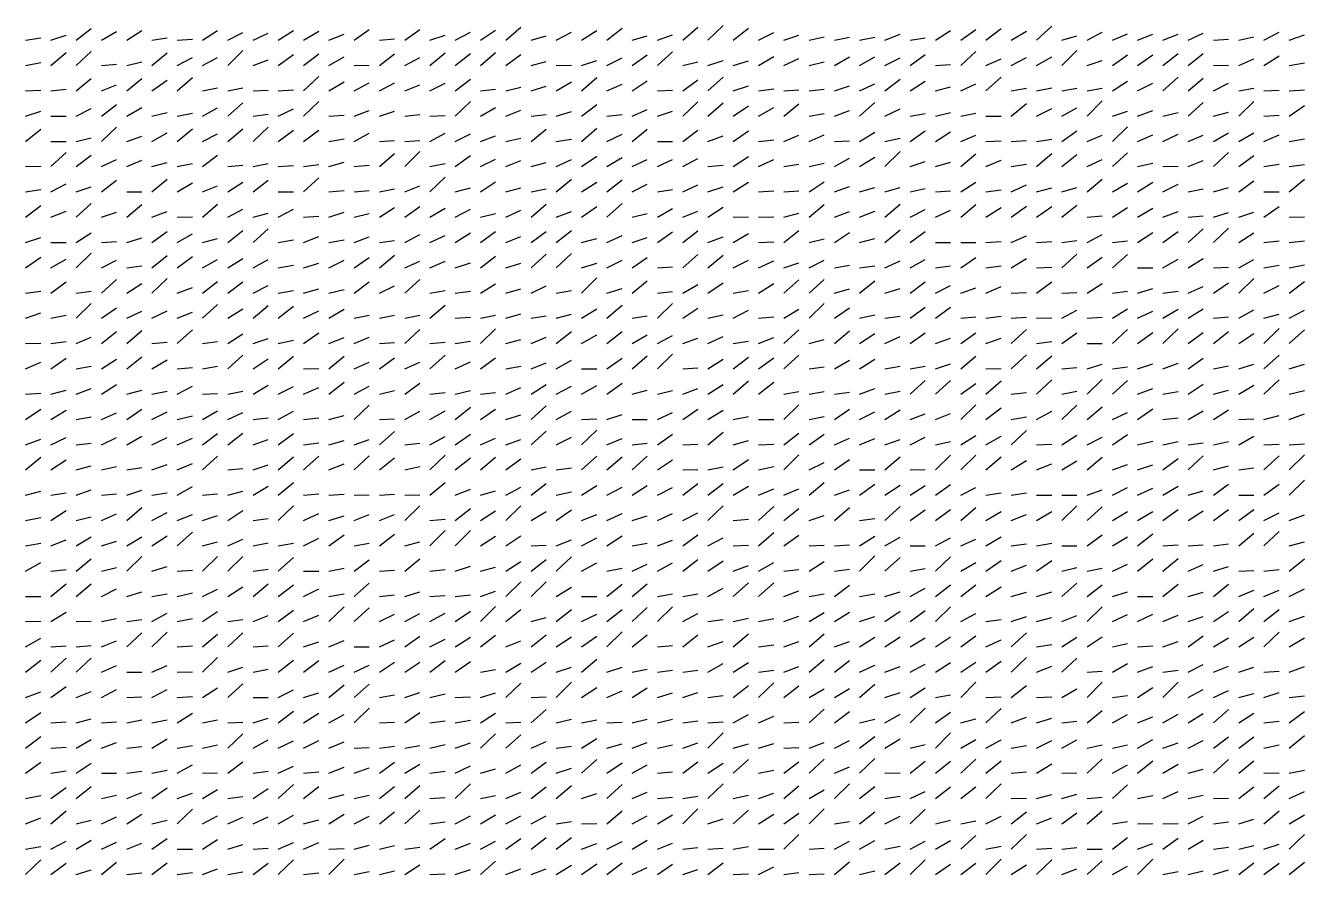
# Model space of a CAD drawing. Header units: metres. Extents: x -2 to 998, y 0 to 1382.
# Drawn here: x 745 to 998, y 170 to 337.9 of the extents above; entities that cross this region are included whole.
import ezdxf

# ---------------------------------------------------------------- set-up
doc = ezdxf.new("R2010")
doc.units = ezdxf.units.M

msp = doc.modelspace()

# ---------------------------------------------------------------- linework, layer by layer
for p, q in [((755, 335), (758, 337.3)), ((760, 335), (763, 336.7)), ((765, 335), (768, 336.9)), ((780, 335), (783, 336.9)), ((785, 335), (788, 336.5)), ((795, 335), (798, 336.9)), ((800, 335), (803, 336.8)), ((810, 335), (813, 337.1)), ((820, 335), (823, 337.1)), ((830, 335), (833, 336.6)), ((835, 335), (838, 337)), ((840, 335), (843, 337.6)), ((850, 335), (853, 336.6)), ((855, 335), (858, 336.9)), ((860, 335), (863, 337.4)), ((875, 335), (878, 337.6)), ((880, 335), (883, 337.9)), ((885, 335), (888, 337.4)), ((890, 335), (893, 336.5)), ((925, 335), (928, 336.9)), ((930, 335), (933, 337.1)), ((935, 335), (938, 337.3)), ((940, 335), (943, 336.8)), ((945, 335), (948, 337.8)), ((955, 335), (958, 336.6)), ((990, 335), (993, 336.6)), ((745, 335), (748, 335.5)), ((750, 335), (753, 336)), ((770, 335), (773, 335.5)), ((775, 335), (778, 335.2)), ((790, 335), (793, 336.4)), ((805, 335), (808, 336.2)), ((815, 335), (818, 335.3)), ((825, 335), (828, 336)), ((845, 335), (848, 335.9)), ((865, 335), (868, 335.9)), ((870, 335), (873, 336.1)), ((895, 335), (898, 336)), ((900, 335), (903, 335.7)), ((905, 335), (908, 335.6)), ((910, 335), (913, 335.6)), ((915, 335), (918, 336.2)), ((920, 335), (923, 335.5)), ((950, 335), (953, 335.9)), ((960, 335), (963, 336.3)), ((965, 335), (968, 336.2)), ((970, 335), (973, 336.2)), ((975, 335), (978, 336.4)), ((980, 335), (983, 335.2)), ((985, 335), (988, 335.7)), ((995, 335), (998, 336.1)), ((750, 330), (753, 332.6)), ((755, 330), (758, 332.8)), ((770, 330), (773, 332.5)), ((775, 330), (778, 331.6)), ((780, 330), (783, 331.6)), ((785, 330), (788, 333)), ((795, 330), (798, 332.2)), ((800, 330), (803, 332.3)), ((805, 330), (808, 331.7)), ((815, 330), (818, 332.3)), ((820, 330), (823, 331.6)), ((825, 330), (828, 332.5)), ((830, 330), (833, 332.4)), ((835, 330), (838, 332.6)), ((840, 330), (843, 332.2)), ((860, 330), (863, 331.5)), ((865, 330), (868, 332.1)), ((870, 330), (873, 332.7)), ((890, 330), (893, 331.8)), ((905, 330), (908, 331.7)), ((910, 330), (913, 331.7)), ((915, 330), (918, 331.5)), ((920, 330), (923, 332.2)), ((930, 330), (933, 332.8)), ((940, 330), (943, 331.6)), ((945, 330), (948, 331.7)), ((950, 330), (953, 333)), ((960, 330), (963, 332.1)), ((965, 330), (968, 332.1)), ((970, 330), (973, 332.4)), ((975, 330), (978, 332.4)), ((990, 330), (993, 331.9)), ((745, 330), (748, 330.6)), ((760, 330), (763, 330.3)), ((765, 330), (768, 330.7)), ((790, 330), (793, 331.1)), ((810, 330), (813, 330.1)), ((845, 330), (848, 330.8)), ((850, 330), (853, 330.1)), ((855, 330), (858, 331)), ((875, 330), (878, 330.7)), ((880, 330), (883, 331)), ((885, 330), (888, 330.9)), ((895, 330), (898, 331.4)), ((900, 330), (903, 330.7)), ((925, 330), (928, 330.2)), ((935, 330), (938, 331.3)), ((955, 330), (958, 331)), ((980, 330), (983, 330.1)), ((985, 330), (988, 331.3)), ((995, 330), (998, 330.5)), ((755, 325), (758, 327.4)), ((765, 325), (768, 327.4)), ((770, 325), (773, 327.1)), ((775, 325), (778, 327.6)), ((800, 325), (803, 327.8)), ((805, 325), (808, 326.8)), ((810, 325), (813, 326.6)), ((815, 325), (818, 326.6)), ((825, 325), (828, 326.5)), ((830, 325), (833, 327.3)), ((850, 325), (853, 326.8)), ((855, 325), (858, 327.6)), ((865, 325), (868, 327)), ((875, 325), (878, 327.2)), ((880, 325), (883, 327.7)), ((910, 325), (913, 326.4)), ((915, 325), (918, 327.3)), ((920, 325), (923, 326.9)), ((930, 325), (933, 326.4)), ((935, 325), (938, 327.7)), ((960, 325), (963, 326.9)), ((965, 325), (968, 326.5)), ((970, 325), (973, 327.7)), ((975, 325), (978, 327.5)), ((980, 325), (983, 326.5)), ((745, 325), (748, 325.1)), ((750, 325), (753, 325.3)), ((760, 325), (763, 326.2)), ((780, 325), (783, 325.6)), ((785, 325), (788, 325.6)), ((790, 325), (793, 325.1)), ((795, 325), (798, 325.2)), ((820, 325), (823, 326.2)), ((835, 325), (838, 325.3)), ((840, 325), (843, 325.7)), ((845, 325), (848, 325.9)), ((860, 325), (863, 326.3)), ((870, 325), (873, 325.1)), ((885, 325), (888, 326)), ((890, 325), (893, 325.4)), ((895, 325), (898, 325.2)), ((900, 325), (903, 325.3)), ((905, 325), (908, 326)), ((925, 325), (928, 325.8)), ((940, 325), (943, 325.5)), ((945, 325), (948, 325.6)), ((950, 325), (953, 325.5)), ((955, 325), (958, 325.5)), ((985, 325), (988, 325.5)), ((990, 325), (993, 325.1)), ((995, 325), (998, 325.2)), ((755, 320), (758, 321.5)), ((760, 320), (763, 322.3)), ((765, 320), (768, 321.7)), ((780, 320), (783, 321.6)), ((785, 320), (788, 322.6)), ((795, 320), (798, 321.4)), ((800, 320), (803, 322.9)), ((830, 320), (833, 322.9)), ((835, 320), (838, 321.7)), ((855, 320), (858, 322.3)), ((875, 320), (878, 322.8)), ((880, 320), (883, 322.6)), ((885, 320), (888, 322)), ((890, 320), (893, 321.7)), ((895, 320), (898, 322.4)), ((910, 320), (913, 322.7)), ((915, 320), (918, 321.4)), ((940, 320), (943, 322.5)), ((945, 320), (948, 321.5)), ((950, 320), (953, 321.6)), ((955, 320), (958, 323)), ((975, 320), (978, 322.7)), ((985, 320), (988, 322.9)), ((995, 320), (998, 322.1)), ((745, 320), (748, 321)), ((750, 320), (753, 320)), ((770, 320), (773, 320.7)), ((775, 320), (778, 320.6)), ((790, 320), (793, 320.4)), ((805, 320), (808, 320.2)), ((810, 320), (813, 321.1)), ((815, 320), (818, 321)), ((820, 320), (823, 320.3)), ((825, 320), (828, 320.1)), ((840, 320), (843, 321.2)), ((845, 320), (848, 320.3)), ((850, 320), (853, 320.9)), ((860, 320), (863, 320.3)), ((865, 320), (868, 321.3)), ((870, 320), (873, 321)), ((900, 320), (903, 320.5)), ((905, 320), (908, 321.1)), ((920, 320), (923, 320.5)), ((925, 320), (928, 320.7)), ((930, 320), (933, 320.6)), ((935, 320), (938, 320)), ((960, 320), (963, 321)), ((965, 320), (968, 321.1)), ((970, 320), (973, 320.7)), ((980, 320), (983, 320.8)), ((990, 320), (993, 320.2)), ((745, 315), (748, 317.4)), ((760, 315), (763, 317.8)), ((770, 315), (773, 316.7)), ((775, 315), (778, 317.5)), ((780, 315), (783, 316.5)), ((785, 315), (788, 317.5)), ((790, 315), (793, 317.8)), ((795, 315), (798, 317.2)), ((800, 315), (803, 317.2)), ((810, 315), (813, 316.6)), ((825, 315), (828, 316.6)), ((830, 315), (833, 316.5)), ((845, 315), (848, 317.4)), ((855, 315), (858, 317.6)), ((860, 315), (863, 316.4)), ((865, 315), (868, 317.4)), ((875, 315), (878, 317.2)), ((885, 315), (888, 317.1)), ((900, 315), (903, 316.3)), ((910, 315), (913, 316.8)), ((920, 315), (923, 317.1)), ((925, 315), (928, 316.9)), ((950, 315), (953, 317.1)), ((960, 315), (963, 317.9)), ((965, 315), (968, 316.3)), ((970, 315), (973, 316.4)), ((980, 315), (983, 316.7)), ((985, 315), (988, 316.7)), ((990, 315), (993, 316.3)), ((750, 315), (753, 315)), ((755, 315), (758, 315.7)), ((765, 315), (768, 316)), ((805, 315), (808, 315.5)), ((815, 315), (818, 315.2)), ((820, 315), (823, 315.2)), ((835, 315), (838, 316.1)), ((840, 315), (843, 315.6)), ((850, 315), (853, 315.4)), ((870, 315), (873, 315)), ((880, 315), (883, 316.1)), ((890, 315), (893, 315.3)), ((895, 315), (898, 316.2)), ((905, 315), (908, 315.1)), ((915, 315), (918, 315.6)), ((930, 315), (933, 316.2)), ((935, 315), (938, 315.1)), ((940, 315), (943, 315.2)), ((945, 315), (948, 315.4)), ((955, 315), (958, 316.2)), ((975, 315), (978, 316.2)), ((995, 315), (998, 315.5)), ((750, 310), (753, 312.8)), ((755, 310), (758, 312.3)), ((760, 310), (763, 311.4)), ((765, 310), (768, 311.3)), ((780, 310), (783, 312.3)), ((815, 310), (818, 312.6)), ((820, 310), (823, 313)), ((830, 310), (833, 312.2)), ((835, 310), (838, 311.5)), ((840, 310), (843, 311.2)), ((850, 310), (853, 311.4)), ((855, 310), (858, 312.1)), ((860, 310), (863, 311.8)), ((865, 310), (868, 311.4)), ((870, 310), (873, 311.4)), ((875, 310), (878, 311.6)), ((885, 310), (888, 312)), ((890, 310), (893, 311.4)), ((905, 310), (908, 311.7)), ((910, 310), (913, 311.9)), ((915, 310), (918, 313)), ((930, 310), (933, 312.5)), ((935, 310), (938, 311.3)), ((945, 310), (948, 312.6)), ((950, 310), (953, 312.4)), ((955, 310), (958, 311.4)), ((960, 310), (963, 312.7)), ((975, 310), (978, 311.2)), ((980, 310), (983, 312.8)), ((985, 310), (988, 312.2)), ((745, 310), (748, 310.1)), ((770, 310), (773, 310.8)), ((775, 310), (778, 310.6)), ((785, 310), (788, 310.3)), ((790, 310), (793, 310.6)), ((795, 310), (798, 310.2)), ((800, 310), (803, 310.4)), ((805, 310), (808, 310.9)), ((810, 310), (813, 310.3)), ((825, 310), (828, 310.6)), ((845, 310), (848, 310.8)), ((880, 310), (883, 310.3)), ((895, 310), (898, 310.5)), ((900, 310), (903, 310.7)), ((920, 310), (923, 311)), ((925, 310), (928, 310.9)), ((940, 310), (943, 310.5)), ((965, 310), (968, 310.7)), ((970, 310), (973, 310.1)), ((990, 310), (993, 310.5)), ((995, 310), (998, 310.4)), ((750, 305), (753, 306.6)), ((760, 305), (763, 307.3)), ((770, 305), (773, 307.5)), ((775, 305), (778, 306.8)), ((780, 305), (783, 306.2)), ((785, 305), (788, 306.9)), ((790, 305), (793, 307.3)), ((800, 305), (803, 307.8)), ((820, 305), (823, 306.2)), ((825, 305), (828, 307.9)), ((835, 305), (838, 307)), ((850, 305), (853, 307.5)), ((855, 305), (858, 306.9)), ((860, 305), (863, 307.4)), ((865, 305), (868, 306.5)), ((875, 305), (878, 306.4)), ((885, 305), (888, 306.9)), ((900, 305), (903, 307)), ((930, 305), (933, 306.9)), ((940, 305), (943, 306.4)), ((955, 305), (958, 307.5)), ((960, 305), (963, 306.7)), ((965, 305), (968, 306.9)), ((970, 305), (973, 306.5)), ((985, 305), (988, 307.2)), ((995, 305), (998, 307.5)), ((745, 305), (748, 305.5)), ((755, 305), (758, 306)), ((765, 305), (768, 305)), ((795, 305), (798, 305)), ((805, 305), (808, 305.3)), ((810, 305), (813, 305.3)), ((815, 305), (818, 305.6)), ((830, 305), (833, 305.8)), ((840, 305), (843, 305.8)), ((845, 305), (848, 305.6)), ((870, 305), (873, 305.5)), ((880, 305), (883, 306)), ((890, 305), (893, 305.2)), ((895, 305), (898, 305.2)), ((905, 305), (908, 306.1)), ((910, 305), (913, 305.9)), ((915, 305), (918, 305.9)), ((920, 305), (923, 305.7)), ((925, 305), (928, 305.2)), ((935, 305), (938, 305.4)), ((945, 305), (948, 305.8)), ((950, 305), (953, 305.9)), ((975, 305), (978, 305.6)), ((980, 305), (983, 305.9)), ((990, 305), (993, 305)), ((745, 300), (748, 302.3)), ((750, 300), (753, 301.2)), ((755, 300), (758, 302.7)), ((765, 300), (768, 302.5)), ((770, 300), (773, 301.1)), ((780, 300), (783, 302.6)), ((785, 300), (788, 301.6)), ((795, 300), (798, 301.6)), ((815, 300), (818, 301.9)), ((820, 300), (823, 302.1)), ((825, 300), (828, 301.8)), ((830, 300), (833, 301.6)), ((840, 300), (843, 301.4)), ((845, 300), (848, 302.6)), ((850, 300), (853, 301.1)), ((855, 300), (858, 302.1)), ((860, 300), (863, 302.7)), ((870, 300), (873, 301.7)), ((875, 300), (878, 301.2)), ((880, 300), (883, 302)), ((900, 300), (903, 302.5)), ((905, 300), (908, 301.1)), ((910, 300), (913, 301.2)), ((915, 300), (918, 302.6)), ((920, 300), (923, 301.5)), ((925, 300), (928, 301.4)), ((930, 300), (933, 302.5)), ((935, 300), (938, 301.9)), ((940, 300), (943, 302.2)), ((945, 300), (948, 302.1)), ((950, 300), (953, 302.4)), ((960, 300), (963, 301.9)), ((965, 300), (968, 301.8)), ((970, 300), (973, 301.1)), ((990, 300), (993, 302.1)), ((760, 300), (763, 301)), ((775, 300), (778, 300.1)), ((790, 300), (793, 300.8)), ((800, 300), (803, 300.2)), ((805, 300), (808, 301)), ((810, 300), (813, 300.7)), ((835, 300), (838, 300.7)), ((865, 300), (868, 300.7)), ((885, 300), (888, 300.1)), ((890, 300), (893, 300.1)), ((895, 300), (898, 300.8)), ((955, 300), (958, 300.3)), ((975, 300), (978, 300.3)), ((980, 300), (983, 300.9)), ((985, 300), (988, 301)), ((995, 300), (998, 300.1)), ((755, 295), (758, 296.9)), ((770, 295), (773, 297.2)), ((775, 295), (778, 296.7)), ((785, 295), (788, 297.4)), ((790, 295), (793, 297.7)), ((800, 295), (803, 296.2)), ((810, 295), (813, 296.1)), ((820, 295), (823, 296.6)), ((825, 295), (828, 296.4)), ((830, 295), (833, 296.9)), ((835, 295), (838, 297.2)), ((840, 295), (843, 296.2)), ((845, 295), (848, 297.2)), ((850, 295), (853, 297.4)), ((860, 295), (863, 296.4)), ((870, 295), (873, 297.1)), ((875, 295), (878, 297.3)), ((880, 295), (883, 296.1)), ((885, 295), (888, 296.8)), ((895, 295), (898, 297.4)), ((905, 295), (908, 297)), ((915, 295), (918, 297.5)), ((920, 295), (923, 297.2)), ((940, 295), (943, 296.3)), ((955, 295), (958, 296.6)), ((965, 295), (968, 297)), ((970, 295), (973, 297.2)), ((975, 295), (978, 297.7)), ((980, 295), (983, 297.8)), ((985, 295), (988, 296.9)), ((745, 295), (748, 296)), ((750, 295), (753, 295)), ((760, 295), (763, 295.2)), ((765, 295), (768, 295.9)), ((780, 295), (783, 295.8)), ((795, 295), (798, 295.5)), ((805, 295), (808, 295.5)), ((815, 295), (818, 295.4)), ((855, 295), (858, 295.8)), ((865, 295), (868, 296)), ((890, 295), (893, 295.1)), ((900, 295), (903, 295.7)), ((910, 295), (913, 295.8)), ((925, 295), (928, 295)), ((930, 295), (933, 295)), ((935, 295), (938, 295.2)), ((945, 295), (948, 295.2)), ((950, 295), (953, 295.4)), ((960, 295), (963, 295.3)), ((990, 295), (993, 295.3)), ((995, 295), (998, 295.3)), ((745, 290), (748, 292.1)), ((750, 290), (753, 291.7)), ((755, 290), (758, 292.9)), ((760, 290), (763, 291.5)), ((770, 290), (773, 292.4)), ((775, 290), (778, 292.2)), ((780, 290), (783, 291.6)), ((785, 290), (788, 291.8)), ((790, 290), (793, 291.6)), ((805, 290), (808, 291.5)), ((810, 290), (813, 292)), ((815, 290), (818, 292.5)), ((820, 290), (823, 291.3)), ((825, 290), (828, 291.3)), ((830, 290), (833, 291)), ((835, 290), (838, 292.3)), ((845, 290), (848, 292.7)), ((850, 290), (853, 292.8)), ((860, 290), (863, 291.5)), ((865, 290), (868, 292)), ((875, 290), (878, 292.6)), ((880, 290), (883, 292.5)), ((885, 290), (888, 291.5)), ((890, 290), (893, 291.4)), ((895, 290), (898, 291)), ((900, 290), (903, 291.5)), ((915, 290), (918, 291.4)), ((920, 290), (923, 291.6)), ((930, 290), (933, 292)), ((940, 290), (943, 291.8)), ((950, 290), (953, 292.7)), ((955, 290), (958, 292.1)), ((960, 290), (963, 292.6)), ((970, 290), (973, 291.7)), ((975, 290), (978, 291.8)), ((985, 290), (988, 291.6)), ((765, 290), (768, 290.4)), ((795, 290), (798, 290.5)), ((800, 290), (803, 290.9)), ((840, 290), (843, 290.9)), ((855, 290), (858, 290.9)), ((870, 290), (873, 290.2)), ((905, 290), (908, 290.5)), ((910, 290), (913, 290.4)), ((925, 290), (928, 290.4)), ((935, 290), (938, 290.4)), ((945, 290), (948, 290.1)), ((965, 290), (968, 290)), ((980, 290), (983, 290.1)), ((990, 290), (993, 290.5)), ((995, 290), (998, 290.6)), ((750, 285), (753, 287.2)), ((760, 285), (763, 287.7)), ((765, 285), (768, 286.9)), ((770, 285), (773, 287.9)), ((775, 285), (778, 286.1)), ((780, 285), (783, 287.3)), ((785, 285), (788, 287.2)), ((790, 285), (793, 286.5)), ((810, 285), (813, 287.2)), ((815, 285), (818, 286.4)), ((820, 285), (823, 287.7)), ((835, 285), (838, 286.8)), ((845, 285), (848, 286.4)), ((855, 285), (858, 288)), ((860, 285), (863, 285.9)), ((865, 285), (868, 287.4)), ((875, 285), (878, 286.7)), ((880, 285), (883, 287)), ((890, 285), (893, 286.9)), ((895, 285), (898, 287.6)), ((900, 285), (903, 287.7)), ((910, 285), (913, 287.4)), ((915, 285), (918, 285.9)), ((920, 285), (923, 287.2)), ((925, 285), (928, 286.5)), ((930, 285), (933, 286)), ((935, 285), (938, 286.3)), ((945, 285), (948, 287.2)), ((955, 285), (958, 286.9)), ((965, 285), (968, 285.9)), ((975, 285), (978, 286.3)), ((980, 285), (983, 287)), ((985, 285), (988, 287.9)), ((990, 285), (993, 286.5)), ((995, 285), (998, 287.3)), ((745, 285), (748, 285.4)), ((755, 285), (758, 285.4)), ((795, 285), (798, 285.5)), ((800, 285), (803, 285.8)), ((805, 285), (808, 285.7)), ((825, 285), (828, 285.5)), ((830, 285), (833, 285.4)), ((840, 285), (843, 285.8)), ((850, 285), (853, 285.5)), ((870, 285), (873, 285.3)), ((885, 285), (888, 285.5)), ((905, 285), (908, 285.8)), ((940, 285), (943, 285.1)), ((950, 285), (953, 285.1)), ((960, 285), (963, 285.4)), ((970, 285), (973, 285.4)), ((745, 280), (748, 281.1)), ((755, 280), (758, 282.9)), ((760, 280), (763, 282.1)), ((765, 280), (768, 281.4)), ((770, 280), (773, 281.5)), ((775, 280), (778, 281.2)), ((780, 280), (783, 282.7)), ((785, 280), (788, 281.9)), ((790, 280), (793, 282.5)), ((795, 280), (798, 282.4)), ((800, 280), (803, 281.5)), ((805, 280), (808, 281.8)), ((825, 280), (828, 282.6)), ((840, 280), (843, 280.9)), ((855, 280), (858, 281.9)), ((860, 280), (863, 282.6)), ((870, 280), (873, 282.9)), ((875, 280), (878, 282)), ((885, 280), (888, 281.6)), ((895, 280), (898, 281.8)), ((900, 280), (903, 282.9)), ((905, 280), (908, 282.1)), ((920, 280), (923, 282.2)), ((925, 280), (928, 282.2)), ((950, 280), (953, 281.6)), ((960, 280), (963, 281.9)), ((965, 280), (968, 281.4)), ((970, 280), (973, 281.8)), ((975, 280), (978, 281.9)), ((985, 280), (988, 281.7)), ((995, 280), (998, 281.6)), ((750, 280), (753, 280.6)), ((810, 280), (813, 280.6)), ((815, 280), (818, 280.6)), ((820, 280), (823, 280.6)), ((830, 280), (833, 280.2)), ((835, 280), (838, 280.6)), ((845, 280), (848, 280.5)), ((850, 280), (853, 280.8)), ((865, 280), (868, 280.5)), ((880, 280), (883, 280.7)), ((890, 280), (893, 280.3)), ((910, 280), (913, 280.7)), ((915, 280), (918, 280.4)), ((930, 280), (933, 280.3)), ((935, 280), (938, 280.4)), ((940, 280), (943, 280.2)), ((945, 280), (948, 280.1)), ((955, 280), (958, 280.2)), ((980, 280), (983, 280.3)), ((990, 280), (993, 280.8)), ((755, 275), (758, 276.3)), ((760, 275), (763, 277.4)), ((765, 275), (768, 277.6)), ((775, 275), (778, 277.7)), ((785, 275), (788, 276.9)), ((790, 275), (793, 276)), ((800, 275), (803, 277.1)), ((805, 275), (808, 276.2)), ((810, 275), (813, 276.3)), ((820, 275), (823, 277.8)), ((835, 275), (838, 277.9)), ((840, 275), (843, 275.8)), ((845, 275), (848, 276.3)), ((850, 275), (853, 277.4)), ((855, 275), (858, 276.7)), ((860, 275), (863, 277.4)), ((865, 275), (868, 276.7)), ((870, 275), (873, 276.6)), ((875, 275), (878, 276.1)), ((880, 275), (883, 276.4)), ((890, 275), (893, 276.2)), ((895, 275), (898, 277.7)), ((900, 275), (903, 275.8)), ((905, 275), (908, 277.5)), ((910, 275), (913, 277)), ((915, 275), (918, 276.4)), ((920, 275), (923, 277.1)), ((925, 275), (928, 276.1)), ((930, 275), (933, 277.1)), ((935, 275), (938, 276.1)), ((940, 275), (943, 277.8)), ((950, 275), (953, 277.1)), ((960, 275), (963, 277.8)), ((965, 275), (968, 277.2)), ((970, 275), (973, 277.9)), ((975, 275), (978, 277.2)), ((980, 275), (983, 277.4)), ((985, 275), (988, 277)), ((990, 275), (993, 278)), ((995, 275), (998, 277.7)), ((745, 275), (748, 275.1)), ((750, 275), (753, 275.4)), ((770, 275), (773, 275.3)), ((780, 275), (783, 275.4)), ((795, 275), (798, 275.7)), ((815, 275), (818, 275.2)), ((825, 275), (828, 275.3)), ((830, 275), (833, 275.5)), ((885, 275), (888, 275.5)), ((945, 275), (948, 275.4)), ((955, 275), (958, 275)), ((745, 270), (748, 271.3)), ((750, 270), (753, 272.1)), ((760, 270), (763, 271.9)), ((765, 270), (768, 272.4)), ((770, 270), (773, 271.8)), ((785, 270), (788, 272.7)), ((790, 270), (793, 272)), ((795, 270), (798, 272.5)), ((805, 270), (808, 272.5)), ((810, 270), (813, 271.3)), ((815, 270), (818, 272.2)), ((820, 270), (823, 271.3)), ((825, 270), (828, 272.7)), ((830, 270), (833, 271.4)), ((835, 270), (838, 272.2)), ((845, 270), (848, 271.2)), ((850, 270), (853, 271.7)), ((860, 270), (863, 272.1)), ((865, 270), (868, 272.6)), ((870, 270), (873, 272.9)), ((880, 270), (883, 271.9)), ((885, 270), (888, 272.3)), ((890, 270), (893, 272.2)), ((895, 270), (898, 272.7)), ((905, 270), (908, 271.7)), ((910, 270), (913, 271.9)), ((925, 270), (928, 271)), ((930, 270), (933, 272.5)), ((940, 270), (943, 272.8)), ((945, 270), (948, 272.6)), ((955, 270), (958, 270.9)), ((965, 270), (968, 271)), ((970, 270), (973, 271.1)), ((975, 270), (978, 272.1)), ((985, 270), (988, 270.9)), ((990, 270), (993, 272.7)), ((995, 270), (998, 270.9)), ((755, 270), (758, 270.5)), ((775, 270), (778, 270.3)), ((780, 270), (783, 270.5)), ((800, 270), (803, 270.1)), ((840, 270), (843, 270.5)), ((855, 270), (858, 270)), ((875, 270), (878, 270.2)), ((900, 270), (903, 270.4)), ((915, 270), (918, 270.5)), ((920, 270), (923, 270.5)), ((935, 270), (938, 270.1)), ((950, 270), (953, 270.3)), ((960, 270), (963, 270.4)), ((980, 270), (983, 270.6)), ((750, 265), (753, 265.8)), ((755, 265), (758, 266.1)), ((760, 265), (763, 266.9)), ((765, 265), (768, 265.8)), ((775, 265), (778, 266.6)), ((790, 265), (793, 266.8)), ((795, 265), (798, 266.5)), ((800, 265), (803, 266.3)), ((805, 265), (808, 267.4)), ((810, 265), (813, 266.6)), ((815, 265), (818, 265.7)), ((820, 265), (823, 267.2)), ((830, 265), (833, 265.7)), ((840, 265), (843, 266.3)), ((845, 265), (848, 266.9)), ((850, 265), (853, 266.6)), ((855, 265), (858, 266.7)), ((860, 265), (863, 267.2)), ((865, 265), (868, 265.8)), ((870, 265), (873, 265.7)), ((875, 265), (878, 266.1)), ((880, 265), (883, 266.9)), ((885, 265), (888, 267.6)), ((890, 265), (893, 267.4)), ((910, 265), (913, 266.1)), ((920, 265), (923, 267.7)), ((925, 265), (928, 267.7)), ((930, 265), (933, 267.1)), ((935, 265), (938, 267.6)), ((945, 265), (948, 267.8)), ((955, 265), (958, 267.9)), ((960, 265), (963, 267.7)), ((965, 265), (968, 266.1)), ((975, 265), (978, 267)), ((980, 265), (983, 265.8)), ((985, 265), (988, 266.8)), ((990, 265), (993, 267.8)), ((995, 265), (998, 265.7)), ((745, 265), (748, 265.2)), ((770, 265), (773, 265.6)), ((780, 265), (783, 265.1)), ((785, 265), (788, 265.6)), ((825, 265), (828, 265.3)), ((835, 265), (838, 265.3)), ((895, 265), (898, 265.5)), ((900, 265), (903, 265.5)), ((905, 265), (908, 265.4)), ((915, 265), (918, 265.6)), ((940, 265), (943, 265.3)), ((950, 265), (953, 265.6)), ((970, 265), (973, 265.5)), ((745, 260), (748, 262)), ((750, 260), (753, 261.8)), ((760, 260), (763, 261.3)), ((765, 260), (768, 262)), ((770, 260), (773, 261.5)), ((775, 260), (778, 260.7)), ((780, 260), (783, 261.7)), ((785, 260), (788, 261.4)), ((795, 260), (798, 261.6)), ((805, 260), (808, 260.8)), ((810, 260), (813, 262.8)), ((820, 260), (823, 261.6)), ((825, 260), (828, 261.7)), ((830, 260), (833, 262.4)), ((835, 260), (838, 262)), ((840, 260), (843, 260.9)), ((845, 260), (848, 262.7)), ((850, 260), (853, 261.6)), ((860, 260), (863, 261)), ((870, 260), (873, 261.4)), ((875, 260), (878, 262)), ((880, 260), (883, 261.8)), ((885, 260), (888, 260.6)), ((895, 260), (898, 262.9)), ((900, 260), (903, 260.6)), ((905, 260), (908, 262)), ((910, 260), (913, 261.5)), ((915, 260), (918, 261.9)), ((920, 260), (923, 261.1)), ((925, 260), (928, 261.2)), ((930, 260), (933, 262.9)), ((935, 260), (938, 262.3)), ((945, 260), (948, 261.6)), ((950, 260), (953, 262.8)), ((955, 260), (958, 262.5)), ((960, 260), (963, 261.4)), ((965, 260), (968, 262.1)), ((975, 260), (978, 261.7)), ((980, 260), (983, 261.9)), ((990, 260), (993, 260.8)), ((995, 260), (998, 261.1)), ((755, 260), (758, 260.5)), ((790, 260), (793, 260.3)), ((800, 260), (803, 260.3)), ((815, 260), (818, 260.1)), ((855, 260), (858, 260.1)), ((865, 260), (868, 260)), ((890, 260), (893, 260)), ((940, 260), (943, 260.5)), ((970, 260), (973, 260.3)), ((985, 260), (988, 260.1)), ((745, 255), (748, 256.1)), ((750, 255), (753, 256.4)), ((760, 255), (763, 256.4)), ((765, 255), (768, 256.7)), ((770, 255), (773, 256.4)), ((775, 255), (778, 256.3)), ((780, 255), (783, 257.2)), ((785, 255), (788, 257.3)), ((790, 255), (793, 256)), ((795, 255), (798, 257.2)), ((805, 255), (808, 255.8)), ((810, 255), (813, 256)), ((815, 255), (818, 257.6)), ((825, 255), (828, 256.6)), ((830, 255), (833, 257.1)), ((835, 255), (838, 256.3)), ((840, 255), (843, 256)), ((845, 255), (848, 257.7)), ((850, 255), (853, 256.5)), ((855, 255), (858, 257.9)), ((860, 255), (863, 256.2)), ((870, 255), (873, 257.1)), ((880, 255), (883, 257.5)), ((885, 255), (888, 255.8)), ((895, 255), (898, 257.3)), ((900, 255), (903, 257.1)), ((905, 255), (908, 256.3)), ((910, 255), (913, 256.2)), ((915, 255), (918, 256)), ((920, 255), (923, 256.5)), ((925, 255), (928, 255.6)), ((930, 255), (933, 256.8)), ((935, 255), (938, 256.7)), ((940, 255), (943, 257.8)), ((950, 255), (953, 256.9)), ((955, 255), (958, 256.5)), ((960, 255), (963, 257)), ((965, 255), (968, 255.7)), ((970, 255), (973, 255.6)), ((980, 255), (983, 255.6)), ((985, 255), (988, 256.7)), ((755, 255), (758, 255.3)), ((800, 255), (803, 255.4)), ((820, 255), (823, 255.3)), ((865, 255), (868, 255.3)), ((875, 255), (878, 255.1)), ((890, 255), (893, 255.1)), ((895, 250), (898, 253)), ((945, 255), (948, 255.1)), ((975, 255), (978, 255.4)), ((990, 255), (993, 255.1)), ((995, 255), (998, 255.2)), ((995, 250), (998, 253)), ((745, 250), (748, 252.5)), ((750, 250), (753, 252)), ((755, 250), (758, 250.8)), ((760, 250), (763, 250.7)), ((765, 250), (768, 250.5)), ((770, 250), (773, 251.1)), ((775, 250), (778, 251.3)), ((780, 250), (783, 252.7)), ((790, 250), (793, 251)), ((795, 250), (798, 252.6)), ((800, 250), (803, 252.7)), ((805, 250), (808, 251.2)), ((810, 250), (813, 252.8)), ((815, 250), (818, 252.4)), ((820, 250), (823, 250.7)), ((825, 250), (828, 252.9)), ((830, 250), (833, 252.4)), ((835, 250), (838, 252.5)), ((840, 250), (843, 252.2)), ((845, 250), (848, 250.6)), ((855, 250), (858, 252.7)), ((860, 250), (863, 252.6)), ((865, 250), (868, 252.7)), ((870, 250), (873, 252)), ((880, 250), (883, 250.6)), ((885, 250), (888, 252.1)), ((890, 250), (893, 250.7)), ((900, 250), (903, 251.5)), ((905, 250), (908, 252.1)), ((915, 250), (918, 252.6)), ((925, 250), (928, 252.9)), ((930, 250), (933, 252.9)), ((935, 250), (938, 252.6)), ((940, 250), (943, 251.9)), ((945, 250), (948, 251.2)), ((950, 250), (953, 251.8)), ((955, 250), (958, 252.5)), ((960, 250), (963, 251.1)), ((965, 250), (968, 251)), ((970, 250), (973, 252.3)), ((975, 250), (978, 252.8)), ((980, 250), (983, 250.8)), ((990, 250), (993, 252.8)), ((785, 250), (788, 250.3)), ((850, 250), (853, 250.4)), ((875, 250), (878, 250.1)), ((910, 250), (913, 250)), ((920, 250), (923, 250.1)), ((985, 250), (988, 250.4)), ((995, 245), (998, 248)), ((745, 245), (748, 245.8)), ((750, 245), (753, 245.5)), ((755, 245), (758, 246.1)), ((765, 245), (768, 246)), ((770, 245), (773, 245.5)), ((775, 245), (778, 246.7)), ((785, 245), (788, 245.8)), ((790, 245), (793, 246.8)), ((795, 245), (798, 247.5)), ((825, 245), (828, 247.5)), ((830, 245), (833, 246.2)), ((835, 245), (838, 245.9)), ((840, 245), (843, 246.6)), ((845, 245), (848, 247.3)), ((850, 245), (853, 245.7)), ((855, 245), (858, 246.9)), ((860, 245), (863, 246.6)), ((865, 245), (868, 246.9)), ((870, 245), (873, 246.5)), ((875, 245), (878, 247.3)), ((880, 245), (883, 247.3)), ((885, 245), (888, 246.8)), ((890, 245), (893, 246.3)), ((895, 245), (898, 246.3)), ((900, 245), (903, 247.5)), ((905, 245), (908, 246.1)), ((910, 245), (913, 247.2)), ((915, 245), (918, 247)), ((920, 245), (923, 246.9)), ((925, 245), (928, 247.1)), ((930, 245), (933, 246.5)), ((935, 245), (938, 245.5)), ((940, 245), (943, 245.5)), ((955, 245), (958, 246.1)), ((960, 245), (963, 246.5)), ((965, 245), (968, 246.4)), ((970, 245), (973, 246.8)), ((975, 245), (978, 245.9)), ((980, 245), (983, 247.2)), ((990, 245), (993, 247.2)), ((760, 245), (763, 245.3)), ((780, 245), (783, 245.3)), ((795, 240), (798, 242.9)), ((800, 245), (803, 245.3)), ((805, 245), (808, 245.2)), ((810, 245), (813, 245.1)), ((815, 245), (818, 245.2)), ((820, 245), (823, 245.1)), ((820, 240), (823, 242.9)), ((840, 240), (843, 242.9)), ((880, 240), (883, 242.9)), ((945, 245), (948, 245)), ((950, 245), (953, 245)), ((950, 240), (953, 242.9)), ((985, 245), (988, 245)), ((745, 240), (748, 240.6)), ((750, 240), (753, 242)), ((755, 240), (758, 240.7)), ((760, 240), (763, 241.3)), ((765, 240), (768, 242.6)), ((770, 240), (773, 241.6)), ((775, 240), (778, 241.2)), ((780, 240), (783, 241)), ((785, 240), (788, 242)), ((790, 240), (793, 240.4)), ((800, 240), (803, 241.4)), ((805, 240), (808, 240.9)), ((810, 240), (813, 241.2)), ((815, 240), (818, 241.2)), ((830, 240), (833, 242.4)), ((835, 240), (838, 241.9)), ((845, 240), (848, 241.8)), ((850, 240), (853, 242.1)), ((855, 240), (858, 241.2)), ((860, 240), (863, 241.4)), ((865, 240), (868, 240.9)), ((870, 240), (873, 241.4)), ((875, 240), (878, 241.5)), ((890, 240), (893, 242.8)), ((895, 240), (898, 242.4)), ((900, 240), (903, 241)), ((905, 240), (908, 242.6)), ((910, 240), (913, 240.4)), ((915, 240), (918, 242.8)), ((920, 240), (923, 242.1)), ((925, 240), (928, 242.2)), ((930, 240), (933, 242.6)), ((935, 240), (938, 241.8)), ((940, 240), (943, 241.2)), ((945, 240), (948, 241.8)), ((955, 240), (958, 242.7)), ((960, 240), (963, 241.8)), ((965, 240), (968, 241.8)), ((970, 240), (973, 242.2)), ((975, 240), (978, 241.9)), ((980, 240), (983, 242.2)), ((985, 240), (988, 242.2)), ((990, 240), (993, 241.5)), ((995, 240), (998, 241.1)), ((825, 240), (828, 240.3)), ((825, 235), (828, 238)), ((830, 235), (833, 238)), ((885, 240), (888, 240.3)), ((745, 235), (748, 235.5)), ((750, 235), (753, 236.2)), ((755, 235), (758, 236.8)), ((760, 235), (763, 235.9)), ((765, 235), (768, 236.8)), ((770, 235), (773, 237)), ((775, 235), (778, 237.7)), ((780, 235), (783, 235.8)), ((785, 235), (788, 236.3)), ((790, 235), (793, 235.6)), ((795, 235), (798, 235.5)), ((800, 235), (803, 236.5)), ((805, 235), (808, 237.2)), ((810, 235), (813, 235.5)), ((815, 235), (818, 237.3)), ((820, 235), (823, 235.8)), ((835, 235), (838, 236.9)), ((840, 235), (843, 237)), ((850, 235), (853, 236.2)), ((855, 235), (858, 236.6)), ((860, 235), (863, 237)), ((865, 235), (868, 235.5)), ((870, 235), (873, 236.1)), ((875, 235), (878, 237.2)), ((880, 235), (883, 236.6)), ((890, 235), (893, 237.6)), ((895, 235), (898, 237.1)), ((910, 235), (913, 236.9)), ((915, 235), (918, 236.7)), ((925, 235), (928, 236.6)), ((930, 235), (933, 236.3)), ((935, 235), (938, 236.8)), ((940, 235), (943, 235.4)), ((945, 235), (948, 235.5)), ((955, 235), (958, 237.2)), ((960, 235), (963, 236.8)), ((965, 235), (968, 237.4)), ((980, 235), (983, 235.4)), ((985, 235), (988, 237.5)), ((990, 235), (993, 237.8)), ((995, 235), (998, 235.8)), ((765, 230), (768, 232.9)), ((780, 230), (783, 232.9)), ((785, 230), (788, 232.9)), ((845, 235), (848, 235.1)), ((850, 230), (853, 232.8)), ((885, 235), (888, 235.1)), ((900, 235), (903, 235.1)), ((905, 235), (908, 235.2)), ((910, 230), (913, 233)), ((920, 235), (923, 235)), ((925, 230), (928, 232.8)), ((950, 235), (953, 235)), ((970, 235), (973, 235.2)), ((975, 235), (978, 235.2)), ((745, 230), (748, 231.7)), ((750, 230), (753, 230.3)), ((755, 230), (758, 232.4)), ((760, 230), (763, 230.7)), ((770, 230), (773, 230.9)), ((790, 230), (793, 230.4)), ((795, 230), (798, 232.7)), ((805, 230), (808, 230.6)), ((810, 230), (813, 232.2)), ((820, 230), (823, 232.4)), ((825, 230), (828, 230.3)), ((830, 230), (833, 231)), ((835, 230), (838, 230.8)), ((840, 230), (843, 231.9)), ((845, 230), (848, 232.3)), ((855, 230), (858, 231.6)), ((860, 230), (863, 230.6)), ((865, 230), (868, 231.4)), ((870, 230), (873, 231.6)), ((875, 230), (878, 232.3)), ((880, 230), (883, 232)), ((885, 230), (888, 231.1)), ((890, 230), (893, 231.7)), ((895, 230), (898, 230.3)), ((900, 230), (903, 231.9)), ((905, 230), (908, 230.4)), ((915, 230), (918, 232.7)), ((920, 230), (923, 230.5)), ((930, 230), (933, 231.7)), ((935, 230), (938, 232.1)), ((940, 230), (943, 231.2)), ((945, 230), (948, 232.1)), ((950, 230), (953, 230.7)), ((955, 230), (958, 230.6)), ((960, 230), (963, 231.4)), ((965, 230), (968, 232.4)), ((970, 230), (973, 232.5)), ((975, 230), (978, 231.3)), ((980, 230), (983, 230.9)), ((990, 230), (993, 230.3)), ((995, 230), (998, 232.4)), ((775, 230), (778, 230.2)), ((800, 230), (803, 230)), ((815, 230), (818, 230.2)), ((840, 225), (843, 227.9)), ((845, 225), (848, 227.9)), ((885, 225), (888, 227.7)), ((890, 225), (893, 227.7)), ((985, 230), (988, 230.1)), ((750, 225), (753, 227.5)), ((755, 225), (758, 227.5)), ((760, 225), (763, 226.5)), ((765, 225), (768, 225.9)), ((770, 225), (773, 225.5)), ((775, 225), (778, 225.7)), ((780, 225), (783, 226.4)), ((785, 225), (788, 226.9)), ((790, 225), (793, 227.5)), ((795, 225), (798, 227.3)), ((800, 225), (803, 226.5)), ((805, 225), (808, 225.5)), ((810, 225), (813, 227.6)), ((815, 225), (818, 225.3)), ((820, 225), (823, 225.9)), ((825, 225), (828, 225.2)), ((830, 225), (833, 225.3)), ((835, 225), (838, 226)), ((850, 225), (853, 226.8)), ((860, 225), (863, 227.4)), ((865, 225), (868, 227.5)), ((870, 225), (873, 225.5)), ((875, 225), (878, 225.5)), ((880, 225), (883, 226.6)), ((895, 225), (898, 226.1)), ((900, 225), (903, 225.5)), ((905, 225), (908, 227.2)), ((910, 225), (913, 225.5)), ((915, 225), (918, 225.9)), ((920, 225), (923, 226.6)), ((925, 225), (928, 227.3)), ((930, 225), (933, 227.3)), ((935, 225), (938, 226.9)), ((940, 225), (943, 225.8)), ((945, 225), (948, 225.9)), ((950, 225), (953, 227.6)), ((955, 225), (958, 227.3)), ((960, 225), (963, 225.9)), ((970, 225), (973, 227.4)), ((975, 225), (978, 225.8)), ((980, 225), (983, 227.4)), ((985, 225), (988, 226.2)), ((990, 225), (993, 226.2)), ((995, 225), (998, 226.5)), ((745, 225), (748, 225)), ((805, 220), (808, 222.9)), ((810, 220), (813, 222.7)), ((835, 220), (838, 223)), ((855, 225), (858, 225)), ((865, 220), (868, 222.8)), ((870, 220), (873, 222.9)), ((925, 220), (928, 222.9)), ((955, 220), (958, 222.9)), ((965, 225), (968, 225)), ((750, 220), (753, 221.9)), ((760, 220), (763, 220.6)), ((765, 220), (768, 220.4)), ((770, 220), (773, 221.7)), ((775, 220), (778, 220.6)), ((780, 220), (783, 222)), ((785, 220), (788, 220.4)), ((790, 220), (793, 221.2)), ((795, 220), (798, 222.3)), ((800, 220), (803, 221.3)), ((815, 220), (818, 221.5)), ((820, 220), (823, 221.6)), ((825, 220), (828, 221.7)), ((830, 220), (833, 222.1)), ((840, 220), (843, 222.4)), ((845, 220), (848, 220.8)), ((850, 220), (853, 222.4)), ((855, 220), (858, 221.5)), ((860, 220), (863, 222.4)), ((875, 220), (878, 221.6)), ((880, 220), (883, 220.4)), ((885, 220), (888, 220.7)), ((890, 220), (893, 220.6)), ((895, 220), (898, 221.1)), ((900, 220), (903, 221.8)), ((905, 220), (908, 221.9)), ((910, 220), (913, 221)), ((915, 220), (918, 222.1)), ((920, 220), (923, 222.2)), ((930, 220), (933, 221.6)), ((935, 220), (938, 220.4)), ((940, 220), (943, 221)), ((945, 220), (948, 220.8)), ((950, 220), (953, 221.2)), ((960, 220), (963, 221.4)), ((965, 220), (968, 221.5)), ((970, 220), (973, 221.3)), ((975, 220), (978, 221)), ((980, 220), (983, 222)), ((985, 220), (988, 222.6)), ((990, 220), (993, 222.4)), ((995, 220), (998, 221.1)), ((745, 220), (748, 220.1)), ((755, 220), (758, 220.1)), ((765, 215), (768, 217.8)), ((770, 215), (773, 217.9)), ((785, 215), (788, 217.8)), ((795, 215), (798, 217.7)), ((860, 215), (863, 218)), ((885, 215), (888, 217.6)), ((900, 215), (903, 217.6)), ((940, 215), (943, 217.8)), ((990, 215), (993, 217.9)), ((745, 215), (748, 216.7)), ((750, 215), (753, 215.2)), ((755, 215), (758, 215.3)), ((760, 215), (763, 216.2)), ((775, 215), (778, 215.2)), ((780, 215), (783, 217.5)), ((790, 215), (793, 215.2)), ((800, 215), (803, 216)), ((805, 215), (808, 216.3)), ((815, 215), (818, 216.4)), ((820, 215), (823, 217.1)), ((825, 215), (828, 216.5)), ((830, 215), (833, 216.9)), ((835, 215), (838, 217.3)), ((840, 215), (843, 216.2)), ((845, 215), (848, 217.4)), ((850, 215), (853, 217)), ((855, 215), (858, 217.1)), ((865, 215), (868, 217.4)), ((870, 215), (873, 215.3)), ((875, 215), (878, 217.4)), ((880, 215), (883, 216.1)), ((890, 215), (893, 215.4)), ((895, 215), (898, 216.1)), ((905, 215), (908, 216.1)), ((910, 215), (913, 216.9)), ((915, 215), (918, 217)), ((920, 215), (923, 216.8)), ((925, 215), (928, 217)), ((930, 215), (933, 217.2)), ((935, 215), (938, 216.4)), ((945, 215), (948, 215.5)), ((950, 215), (953, 216.9)), ((955, 215), (958, 217)), ((960, 215), (963, 215.7)), ((965, 215), (968, 215.2)), ((970, 215), (973, 216.1)), ((975, 215), (978, 217.2)), ((980, 215), (983, 216.8)), ((985, 215), (988, 216.9)), ((995, 215), (998, 216.8)), ((750, 210), (753, 212.8)), ((755, 210), (758, 212.8)), ((780, 210), (783, 212.9)), ((810, 215), (813, 215)), ((855, 210), (858, 212.6)), ((940, 210), (943, 212.9)), ((950, 210), (953, 212.8)), ((745, 210), (748, 212.4)), ((760, 210), (763, 211.3)), ((765, 210), (768, 210)), ((770, 210), (773, 211.3)), ((775, 210), (778, 210.1)), ((785, 210), (788, 211)), ((790, 210), (793, 210.6)), ((795, 210), (798, 212.4)), ((800, 210), (803, 212.3)), ((805, 210), (808, 211.4)), ((810, 210), (813, 211.4)), ((815, 210), (818, 212)), ((820, 210), (823, 212)), ((825, 210), (828, 212.3)), ((830, 210), (833, 212.1)), ((835, 210), (838, 210.5)), ((840, 210), (843, 211.8)), ((845, 210), (848, 212)), ((850, 210), (853, 211)), ((860, 210), (863, 211)), ((865, 210), (868, 210.6)), ((870, 210), (873, 210.4)), ((875, 210), (878, 210.4)), ((880, 210), (883, 211.7)), ((885, 210), (888, 211.9)), ((890, 210), (893, 210.4)), ((895, 210), (898, 211.1)), ((900, 210), (903, 212.5)), ((905, 210), (908, 212.3)), ((910, 210), (913, 211.4)), ((915, 210), (918, 211.1)), ((920, 210), (923, 211.6)), ((925, 210), (928, 211.9)), ((930, 210), (933, 212)), ((935, 210), (938, 212.2)), ((945, 210), (948, 211.2)), ((955, 210), (958, 210.2)), ((960, 210), (963, 211.7)), ((965, 210), (968, 211.1)), ((970, 210), (973, 210.4)), ((975, 210), (978, 211.5)), ((980, 210), (983, 211.2)), ((985, 210), (988, 211)), ((990, 210), (993, 210.2)), ((995, 210), (998, 211.1)), ((785, 205), (788, 207.7)), ((805, 205), (808, 207.5)), ((810, 205), (813, 207.6)), ((840, 205), (843, 207.8)), ((850, 205), (853, 208)), ((890, 205), (893, 207.9)), ((910, 205), (913, 207.6)), ((930, 205), (933, 208)), ((955, 205), (958, 208)), ((970, 205), (973, 208)), ((745, 205), (748, 206.1)), ((750, 205), (753, 207.2)), ((755, 205), (758, 206.2)), ((760, 205), (763, 206.6)), ((765, 205), (768, 205.1)), ((770, 205), (773, 206.6)), ((775, 205), (778, 205.2)), ((780, 205), (783, 206.9)), ((790, 205), (793, 205)), ((795, 205), (798, 206.5)), ((800, 205), (803, 205.9)), ((815, 205), (818, 205.5)), ((820, 205), (823, 206)), ((825, 205), (828, 205.7)), ((830, 205), (833, 205.1)), ((835, 205), (838, 205.9)), ((845, 205), (848, 205.1)), ((855, 205), (858, 207)), ((860, 205), (863, 206.3)), ((865, 205), (868, 206.9)), ((870, 205), (873, 205.9)), ((875, 205), (878, 206)), ((880, 205), (883, 205.4)), ((885, 205), (888, 207.4)), ((895, 205), (898, 207.3)), ((900, 205), (903, 206.7)), ((905, 205), (908, 206.8)), ((915, 205), (918, 206)), ((920, 205), (923, 206.9)), ((925, 205), (928, 205.5)), ((935, 205), (938, 205.1)), ((940, 205), (943, 207.4)), ((945, 205), (948, 205.1)), ((950, 205), (953, 206.7)), ((960, 205), (963, 205.4)), ((965, 205), (968, 207)), ((975, 205), (978, 206.6)), ((980, 205), (983, 206.4)), ((985, 205), (988, 205.8)), ((990, 205), (993, 206)), ((995, 205), (998, 205.3)), ((810, 200), (813, 202.9)), ((845, 200), (848, 202.6)), ((900, 200), (903, 202.7)), ((920, 200), (923, 202.9)), ((935, 200), (938, 202.8)), ((955, 200), (958, 202.4)), ((980, 200), (983, 202.6)), ((745, 200), (748, 202)), ((750, 200), (753, 200.2)), ((755, 200), (758, 200.8)), ((760, 200), (763, 200.2)), ((765, 200), (768, 200.6)), ((770, 200), (773, 200.6)), ((775, 200), (778, 201.9)), ((780, 200), (783, 200.6)), ((785, 200), (788, 200.1)), ((790, 200), (793, 200.9)), ((795, 200), (798, 202.3)), ((800, 200), (803, 201.9)), ((805, 200), (808, 201.6)), ((815, 200), (818, 200.1)), ((820, 200), (823, 202)), ((825, 200), (828, 200.4)), ((830, 200), (833, 200.5)), ((835, 200), (838, 201.9)), ((840, 200), (843, 200.1)), ((850, 200), (853, 200.7)), ((855, 200), (858, 200.6)), ((860, 200), (863, 200.1)), ((865, 200), (868, 200.7)), ((870, 200), (873, 200.7)), ((875, 200), (878, 200.4)), ((880, 200), (883, 200.2)), ((885, 200), (888, 201.6)), ((890, 200), (893, 201.3)), ((895, 200), (898, 200.1)), ((905, 200), (908, 202.2)), ((910, 200), (913, 200.7)), ((915, 200), (918, 201.7)), ((925, 200), (928, 202.1)), ((930, 200), (933, 200.8)), ((940, 200), (943, 201.1)), ((945, 200), (948, 200.9)), ((950, 200), (953, 200.3)), ((960, 200), (963, 201.6)), ((965, 200), (968, 201.2)), ((970, 200), (973, 201.7)), ((975, 200), (978, 201.8)), ((985, 200), (988, 201.9)), ((990, 200), (993, 200.3)), ((995, 200), (998, 202.2)), ((785, 195), (788, 197.8)), ((835, 195), (838, 197.8)), ((840, 195), (843, 197.6)), ((880, 195), (883, 198)), ((925, 195), (928, 198)), ((995, 195), (998, 197.5)), ((745, 195), (748, 197.3)), ((750, 195), (753, 195.2)), ((755, 195), (758, 196.7)), ((760, 195), (763, 196.1)), ((765, 195), (768, 195.3)), ((770, 195), (773, 196.8)), ((775, 195), (778, 195.5)), ((780, 195), (783, 195.6)), ((790, 195), (793, 196.6)), ((795, 195), (798, 196.4)), ((800, 195), (803, 196.5)), ((805, 195), (808, 196.2)), ((810, 195), (813, 195.1)), ((815, 195), (818, 195.4)), ((820, 195), (823, 195.5)), ((825, 195), (828, 195.7)), ((830, 195), (833, 196)), ((845, 195), (848, 196.3)), ((850, 195), (853, 195.4)), ((855, 195), (858, 196.9)), ((860, 195), (863, 195.8)), ((865, 195), (868, 196.1)), ((870, 195), (873, 195.6)), ((875, 195), (878, 196)), ((885, 195), (888, 195.8)), ((890, 195), (893, 195.9)), ((895, 195), (898, 195.1)), ((900, 195), (903, 196.1)), ((905, 195), (908, 196.5)), ((910, 195), (913, 197.3)), ((915, 195), (918, 196.8)), ((920, 195), (923, 195.7)), ((930, 195), (933, 196.7)), ((935, 195), (938, 196.6)), ((940, 195), (943, 195.5)), ((945, 195), (948, 196.5)), ((950, 195), (953, 196.6)), ((955, 195), (958, 195.6)), ((960, 195), (963, 195.6)), ((965, 195), (968, 196.7)), ((970, 195), (973, 196)), ((975, 195), (978, 196.5)), ((980, 195), (983, 197.2)), ((985, 195), (988, 197.2)), ((990, 195), (993, 195.6)), ((785, 190), (788, 192.3)), ((855, 190), (858, 192.7)), ((875, 190), (878, 192.3)), ((885, 190), (888, 192.7)), ((895, 190), (898, 192.3)), ((900, 190), (903, 192.8)), ((910, 190), (913, 192.9)), ((920, 190), (923, 192.4)), ((925, 190), (928, 192.4)), ((930, 190), (933, 192.8)), ((935, 190), (938, 192.5)), ((955, 190), (958, 192.8)), ((965, 190), (968, 192.5)), ((980, 190), (983, 192.7)), ((985, 190), (988, 192.5)), ((745, 190), (748, 192.2)), ((750, 190), (753, 190.5)), ((755, 190), (758, 192)), ((760, 190), (763, 190)), ((765, 190), (768, 190.4)), ((770, 190), (773, 190.6)), ((775, 190), (778, 191.7)), ((780, 190), (783, 190.1)), ((790, 190), (793, 190.4)), ((795, 190), (798, 191.4)), ((800, 190), (803, 190.3)), ((805, 190), (808, 191.2)), ((810, 190), (813, 191.1)), ((815, 190), (818, 192.2)), ((820, 190), (823, 191.8)), ((825, 190), (828, 190.4)), ((830, 190), (833, 191.5)), ((835, 190), (838, 190.9)), ((840, 190), (843, 191.7)), ((845, 190), (848, 192.2)), ((850, 190), (853, 191)), ((860, 190), (863, 192.1)), ((865, 190), (868, 191.7)), ((870, 190), (873, 190.3)), ((880, 190), (883, 192)), ((890, 190), (893, 190.6)), ((905, 190), (908, 191.3)), ((915, 190), (918, 190.1)), ((940, 190), (943, 190.3)), ((945, 190), (948, 191.9)), ((950, 190), (953, 190.1)), ((960, 190), (963, 191.7)), ((970, 190), (973, 191.8)), ((975, 190), (978, 190.8)), ((990, 190), (993, 190.1)), ((995, 190), (998, 190.6)), ((755, 185), (758, 187.4)), ((795, 185), (798, 187.8)), ((800, 185), (803, 187.4)), ((815, 185), (818, 187.4)), ((820, 185), (823, 187.6)), ((830, 185), (833, 187.9)), ((845, 185), (848, 187.3)), ((850, 185), (853, 187.6)), ((860, 185), (863, 187.8)), ((880, 185), (883, 187.9)), ((895, 185), (898, 187.5)), ((905, 185), (908, 187.9)), ((910, 185), (913, 187.4)), ((925, 185), (928, 187.3)), ((930, 185), (933, 187.3)), ((935, 185), (938, 187.9)), ((960, 185), (963, 187.7)), ((985, 185), (988, 187.3)), ((990, 185), (993, 187.5)), ((745, 185), (748, 185.6)), ((750, 185), (753, 187.2)), ((760, 185), (763, 185.7)), ((765, 185), (768, 186.2)), ((770, 185), (773, 187.1)), ((775, 185), (778, 186.1)), ((780, 185), (783, 186.8)), ((785, 185), (788, 185.4)), ((790, 185), (793, 187)), ((805, 185), (808, 185.8)), ((810, 185), (813, 185.7)), ((825, 185), (828, 185.2)), ((835, 185), (838, 185.6)), ((840, 185), (843, 186.3)), ((855, 185), (858, 186)), ((865, 185), (868, 186.3)), ((870, 185), (873, 185.3)), ((875, 185), (878, 185.5)), ((885, 185), (888, 185.7)), ((890, 185), (893, 186.1)), ((900, 185), (903, 186.7)), ((915, 185), (918, 185.5)), ((920, 185), (923, 186.4)), ((940, 185), (943, 185.1)), ((945, 185), (948, 185.8)), ((950, 185), (953, 185.9)), ((955, 185), (958, 185.3)), ((965, 185), (968, 185.6)), ((970, 185), (973, 186.4)), ((975, 185), (978, 185.7)), ((980, 185), (983, 185.1)), ((995, 185), (998, 186.4)), ((750, 180), (753, 182.6)), ((775, 180), (778, 182.9)), ((815, 180), (818, 182.4)), ((820, 180), (823, 182.7)), ((860, 180), (863, 182.6)), ((875, 180), (878, 183)), ((885, 180), (888, 182.7)), ((900, 180), (903, 183)), ((910, 180), (913, 182.4)), ((920, 180), (923, 182.9)), ((940, 180), (943, 182.4)), ((950, 180), (953, 182.2)), ((955, 180), (958, 182.6)), ((990, 180), (993, 182.6)), ((745, 180), (748, 181.2)), ((755, 180), (758, 180.7)), ((760, 180), (763, 181.4)), ((765, 180), (768, 181.9)), ((770, 180), (773, 180.7)), ((780, 180), (783, 181.6)), ((785, 180), (788, 181.3)), ((790, 180), (793, 181.4)), ((795, 180), (798, 181.7)), ((800, 180), (803, 180.8)), ((805, 180), (808, 181.9)), ((810, 180), (813, 181.5)), ((825, 180), (828, 180.4)), ((830, 180), (833, 181.6)), ((835, 180), (838, 181.8)), ((840, 180), (843, 181.6)), ((845, 180), (848, 181.6)), ((850, 180), (853, 180.5)), ((855, 180), (858, 180.1)), ((865, 180), (868, 181.6)), ((870, 180), (873, 181.8)), ((880, 180), (883, 181)), ((890, 180), (893, 181.9)), ((895, 180), (898, 182.1)), ((905, 180), (908, 180.5)), ((915, 180), (918, 181.5)), ((925, 180), (928, 180.7)), ((930, 180), (933, 180.6)), ((935, 180), (938, 181.5)), ((945, 180), (948, 181.2)), ((960, 180), (963, 180.5)), ((965, 180), (968, 180.1)), ((970, 180), (973, 180.1)), ((975, 180), (978, 181.5)), ((980, 180), (983, 180.4)), ((985, 180), (988, 180.9)), ((995, 180), (998, 181.8)), ((770, 175), (773, 177.1)), ((825, 175), (828, 177.1)), ((840, 175), (843, 177.1)), ((845, 175), (848, 177.3)), ((850, 175), (853, 177.3)), ((895, 175), (898, 177.9)), ((930, 175), (933, 177.7)), ((940, 175), (943, 177.9)), ((960, 175), (963, 177.3)), ((970, 175), (973, 177.2)), ((995, 175), (998, 177.9)), ((745, 175), (748, 175.5)), ((750, 175), (753, 176.6)), ((755, 175), (758, 176.8)), ((760, 175), (763, 176.4)), ((765, 175), (768, 176.2)), ((775, 175), (778, 175)), ((780, 175), (783, 176.9)), ((785, 175), (788, 175.9)), ((790, 175), (793, 175.2)), ((795, 175), (798, 176.3)), ((800, 175), (803, 176.3)), ((805, 175), (808, 175.1)), ((810, 175), (813, 175.8)), ((815, 175), (818, 175.7)), ((820, 175), (823, 175.4)), ((830, 175), (833, 176.2)), ((835, 175), (838, 176.6)), ((855, 175), (858, 176.1)), ((860, 175), (863, 176.5)), ((865, 175), (868, 176.8)), ((870, 175), (873, 176.2)), ((875, 175), (878, 175.3)), ((880, 175), (883, 175.2)), ((885, 175), (888, 175.5)), ((890, 175), (893, 175)), ((900, 175), (903, 175.2)), ((905, 175), (908, 176.6)), ((910, 175), (913, 176.7)), ((915, 175), (918, 175.6)), ((920, 175), (923, 176.6)), ((925, 175), (928, 176.7)), ((935, 175), (938, 175.6)), ((945, 175), (948, 175.2)), ((950, 175), (953, 175.3)), ((955, 175), (958, 175)), ((965, 175), (968, 176.1)), ((975, 175), (978, 176.8)), ((980, 175), (983, 175.4)), ((985, 175), (988, 175.7)), ((990, 175), (993, 176)), ((745, 170), (748, 172.9)), ((750, 170), (753, 172.2)), ((760, 170), (763, 172.4)), ((770, 170), (773, 172.3)), ((790, 170), (793, 172.2)), ((795, 170), (798, 172.9)), ((805, 170), (808, 173)), ((835, 170), (838, 172.6)), ((855, 170), (858, 172.1)), ((860, 170), (863, 172.3)), ((880, 170), (883, 172.3)), ((905, 170), (908, 172.5)), ((915, 170), (918, 172.3)), ((920, 170), (923, 172.9)), ((930, 170), (933, 172.2)), ((935, 170), (938, 173)), ((945, 170), (948, 172.9)), ((955, 170), (958, 172.7)), ((965, 170), (968, 173)), ((985, 170), (988, 172.3)), ((990, 170), (993, 172.2)), ((995, 170), (998, 172.4)), ((755, 170), (758, 170.9)), ((765, 170), (768, 170.3)), ((775, 170), (778, 170.4)), ((780, 170), (783, 171.1)), ((785, 170), (788, 170.5)), ((800, 170), (803, 170.3)), ((810, 170), (813, 170.6)), ((815, 170), (818, 170.7)), ((820, 170), (823, 171.9)), ((825, 170), (828, 170.1)), ((830, 170), (833, 171)), ((840, 170), (843, 171.1)), ((845, 170), (848, 171.1)), ((850, 170), (853, 171.8)), ((865, 170), (868, 171.4)), ((870, 170), (873, 172)), ((875, 170), (878, 171)), ((885, 170), (888, 170.1)), ((890, 170), (893, 171.5)), ((895, 170), (898, 170.4)), ((900, 170), (903, 170.1)), ((910, 170), (913, 170.7)), ((925, 170), (928, 172)), ((940, 170), (943, 171.9)), ((950, 170), (953, 171.1)), ((960, 170), (963, 171.6)), ((970, 170), (973, 170.6)), ((975, 170), (978, 170.7)), ((980, 170), (983, 170.9))]:
    msp.add_line(p, q)

doc.saveas('drawing.dxf')
